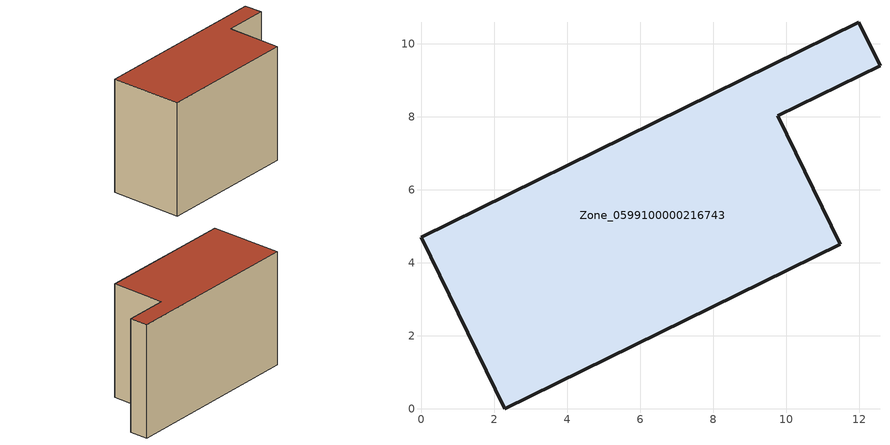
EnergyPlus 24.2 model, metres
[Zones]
Zone_0599100000216743
 floor ground (C_G): 0,4.7 11.98,10.59 12.56,9.4 9.76,8.03 11.47,4.51 2.29,0 z0
 wall outside (C_F): 2.29,0 11.47,4.51 9.76,8.03 12.56,9.4 11.98,10.59 0,4.7 2.29,0 z0:8.25
 roof outside (C_R): 11.98,10.59 0,4.7 2.29,0 11.47,4.51 9.76,8.03 12.56,9.4 z8.25
[BUILDING]
Pand.0599100000216743: North Axis=0; Terrain=City; Loads Convergence Tolerance Value=0.04; Temperature Convergence Tolerance Value=0.4; Solar Distribution=FullExterior; Maximum Number of Warmup Days=25; Minimum Number of Warmup Days=1
[Site:Location]
Rotterdam.The.Hague.AP_ZH_NLD Design_Conditions: Latitude=51.96; Longitude=4.45; Time Zone=1; Elevation=-4.5
[SITE:GROUNDTEMPERATURE:BUILDINGSURFACE]
18, 18, 18, 18, 18, 18, 18, 18, 18, 18, 18, 18
[MATERIAL] Thermal Absorptance=0.9; Solar Absorptance=0.7; Visible Absorptance=0.7
Name | Roughness | Thickness | Conductivity | Density | Specific Heat
G.TI.1946-1964 | MediumSmooth | 0.15 | 1 | 540 | 1210
F.TI.1946-1964 | Rough | 0.3 | 0.857143 | 1920 | 840
R.TI.1946-1964 | MediumRough | 0.2 | 0.277778 | 1500 | 1000
[CONSTRUCTION]
C_G: G.TI.1946-1964
C_F: F.TI.1946-1964
C_R: R.TI.1946-1964
[ZONE]
Zone_0599100000216743: Type=1; Multiplier=1; Ceiling Height=Autocalculate; Volume=Autocalculate; Floor Area=autocalculate; Part of Total Floor Area=Yes
[ZONEINFILTRATION:DESIGNFLOWRATE]
Infil_Zone_0599100000216743: Zone or ZoneList or Space or SpaceList=Zone_0599100000216743; Schedule=AlwaysOn; Design Flow Rate Calculation Method=Flow/Area; Flow Rate per Floor Area=0.003; Constant Term Coefficient=1; Temperature Term Coefficient=0; Velocity Term Coefficient=0; Velocity Squared Term Coefficient=0
[HVACTEMPLATE:ZONE:IDEALLOADSAIRSYSTEM]
Zone_0599100000216743: Maximum Heating Supply Air Temperature=50; Minimum Cooling Supply Air Temperature=13; Maximum Heating Supply Air Humidity Ratio=0.0156; Minimum Cooling Supply Air Humidity Ratio=0.0077; Heating Limit=NoLimit; Cooling Limit=NoLimit; Dehumidification Control Type=ConstantSensibleHeatRatio; Cooling Sensible Heat Ratio=0.7; Dehumidification Setpoint=60; Humidification Control Type=None; Humidification Setpoint=30; Outdoor Air Method=None; Outdoor Air Flow Rate per Person=0.00944; Outdoor Air Flow Rate per Zone Floor Area=0; Outdoor Air Flow Rate per Zone=0; Demand Controlled Ventilation Type=None; Outdoor Air Economizer Type=NoEconomizer; Heat Recovery Type=None; Sensible Heat Recovery Effectiveness=0.7; Latent Heat Recovery Effectiveness=0.65
[ZONECONTROL:THERMOSTAT]
ThermostatControl_Zone_0599100000216743: Zone or ZoneList=Zone_0599100000216743; Control Type Schedule=DualSetpointControlType; Control 1=Thermostat_Zone_0599100000216743; Temperature Difference Between Cutout And Setpoint=0
[THERMOSTATSETPOINT:DUALSETPOINT]
Thermostat_Zone_0599100000216743: Heating Setpoint Temperature Schedule=HeatingSetpoint_Zone_0599100000216743; Cooling Setpoint Temperature Schedule=CoolingSetpoint_Zone_0599100000216743
[SCHEDULE:COMPACT]
HeatingSetpoint_Zone_0599100000216743: Through: 12/31, For: AllDays, Until: 24:00, 21
CoolingSetpoint_Zone_0599100000216743: Through: 12/31, For: AllDays, Until: 24:00, 24
DualSetpointControlType: Through: 12/31, For: AllDays, Until: 24:00, 4
AlwaysOn: Through: 12/31, For: AllDays, Until: 24:00, 1
